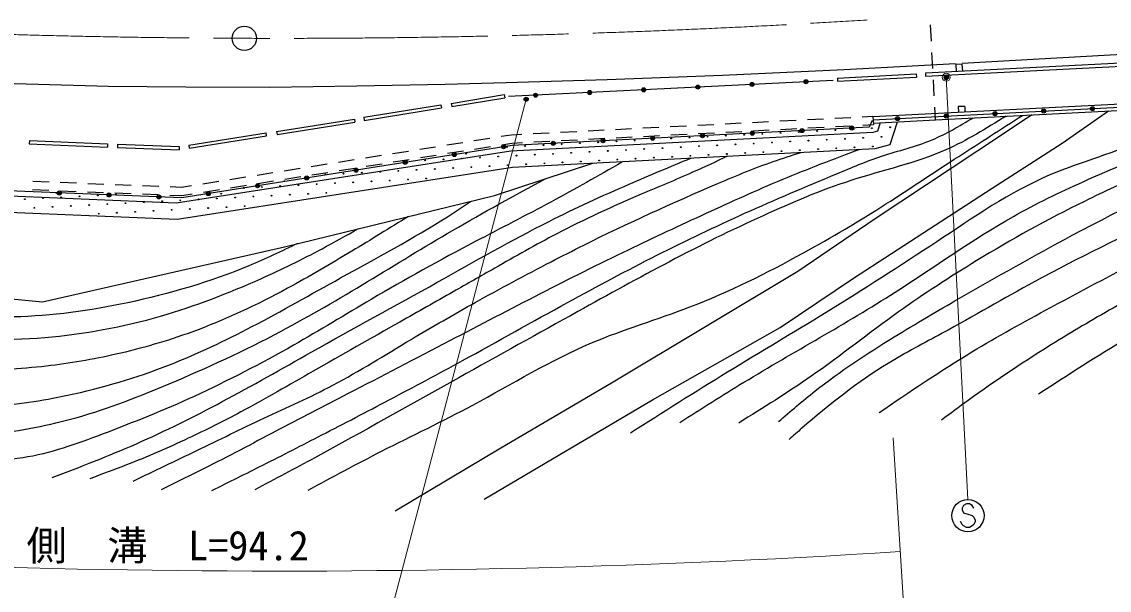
# Model space of a CAD drawing. Units: millimetres, scale not verified. Extents: x 40000 to 680000, y 20000 to 380000.
# Drawn here: x 253647 to 320985, y 245579 to 280793 of the extents above; entities that cross this region are included whole.
import ezdxf
from ezdxf.enums import TextEntityAlignment as Align

# ---------------------------------------------------------------- set-up
doc = ezdxf.new("R2010")
doc.units = ezdxf.units.MM
doc.header["$LTSCALE"] = 1000
doc.header["$PDMODE"] = 32
doc.header["$PDSIZE"] = 500
doc.linetypes.add('CHAIN', pattern=[18.5, 12, -1.5, 3.5, -1.5])
for name, color, linetype, lineweight in [('M-BGD', 7, 'Continuous', 25), ('M-BMK', 2, 'CHAIN', 13), ('M-BMK-SRVR', 3, 'Continuous', 25), ('M-STR-HTXT', 7, 'Continuous', 13), ('M-STR-STR1', 1, 'Continuous', 25), ('M-STR-STRC', 7, 'Continuous', 25)]:
    doc.layers.add(name, color=color, linetype=linetype, lineweight=lineweight)
doc.styles.add('ＭＳ ゴシック', font='')
doc.styles.get('ＭＳ ゴシック').set_extended_font_data('MS Gothic')

msp = doc.modelspace()

# ---------------------------------------------------------------- linework, layer by layer
at = {"layer": 'M-BGD'}
for p, q in [((306352, 274918), (388359, 279120)), ((311867, 278171), (311482, 278153)), ((311482, 278153), (311505, 277715)), ((311867, 278171), (311889, 277735)), ((304152, 277306), (309039, 277559)), ((309039, 277559), (309050, 277359)), ((309597, 277618), (309607, 277418)), ((304152, 277306), (304163, 277106)), ((304163, 277106), (309050, 277359)), ((280236, 275739), (283522, 276286)), ((280269, 275542), (283555, 276088)), ((283522, 276286), (283555, 276088)), ((274823, 274873), (279597, 275649)), ((274855, 274676), (279629, 275452)), ((279597, 275649), (279629, 275452)), ((280236, 275739), (280269, 275542)), ((312035, 275539), (311625, 275538)), ((311625, 275538), (311643, 275189)), ((312035, 275539), (312052, 275210)), ((269427, 274001), (274250, 274768)), ((274250, 274768), (274281, 274571)), ((274823, 274873), (274855, 274676)), ((303291, 274762), (302292, 274711)), ((304989, 274848), (303990, 274798)), ((306352, 274918), (305688, 274884)), ((306352, 274918), (306378, 274419)), ((269458, 273804), (274281, 274571)), ((289708, 274070), (288710, 274019)), ((291406, 274157), (290408, 274106)), ((293104, 274243), (292105, 274192)), ((294802, 274330), (293803, 274279)), ((296500, 274416), (295501, 274365)), ((298197, 274503), (297199, 274452)), ((299895, 274589), (298897, 274538)), ((298935, 274039), (299934, 274090)), ((301593, 274675), (300594, 274625)), ((300633, 274126), (301632, 274177)), ((302331, 274212), (303330, 274263)), ((304029, 274299), (305027, 274350)), ((305727, 274385), (306378, 274419)), ((306373, 274518), (310223, 274716)), ((254125, 273440), (254116, 273240)), ((254125, 273440), (258960, 273225)), ((263986, 273158), (268775, 273922)), ((264017, 272961), (268806, 273724)), ((268806, 273724), (268775, 273922)), ((269427, 274001), (269458, 273804)), ((282633, 273567), (281646, 273410)), ((283951, 273777), (283325, 273677)), ((284615, 273811), (283951, 273777)), ((286313, 273897), (285314, 273846)), ((285353, 273348), (286352, 273399)), ((288011, 273984), (287012, 273933)), ((287051, 273434), (288049, 273485)), ((288749, 273521), (289747, 273572)), ((290446, 273607), (291445, 273658)), ((292144, 273694), (293143, 273744)), ((293842, 273780), (294841, 273831)), ((295540, 273867), (296538, 273917)), ((297238, 273953), (298236, 274004)), ((254116, 273240), (258951, 273025)), ((258960, 273225), (258951, 273025)), ((259575, 273209), (259568, 273009)), ((259568, 273009), (263391, 272868)), ((259575, 273209), (263398, 273068)), ((263398, 273068), (263391, 272868)), ((263986, 273158), (264017, 272961)), ((277597, 272766), (276609, 272609)), ((279276, 273033), (278288, 272876)), ((280955, 273300), (279967, 273143)), ((280008, 272643), (280995, 272800)), ((281687, 272910), (282674, 273068)), ((283366, 273178), (284003, 273279)), ((284003, 273279), (284654, 273312)), ((274239, 272232), (273251, 272075)), ((275918, 272499), (274930, 272342)), ((276650, 272109), (277638, 272266)), ((278329, 272376), (279317, 272533)), ((269202, 271431), (268215, 271273)), ((270881, 271698), (269894, 271541)), ((272560, 271965), (271573, 271808)), ((271613, 271308), (272601, 271465)), ((273292, 271575), (274280, 271732)), ((274971, 271842), (275959, 271999)), ((255335, 270854), (254336, 270894)), ((257033, 270787), (256034, 270827)), ((258732, 270720), (257733, 270759)), ((265845, 270896), (264857, 270739)), ((267523, 271163), (266536, 271006)), ((268256, 270774), (269243, 270931)), ((269935, 271041), (270922, 271198)), ((254320, 270394), (255319, 270354)), ((256018, 270327), (257018, 270287)), ((257717, 270260), (258716, 270220)), ((259416, 270192), (260415, 270153)), ((260431, 270653), (259432, 270692)), ((261114, 270125), (262114, 270086)), ((262129, 270585), (261130, 270625)), ((262813, 270058), (263569, 270028)), ((263540, 270530), (262829, 270558)), ((264166, 270629), (263540, 270530)), ((263569, 270028), (264207, 270129)), ((264898, 270239), (265885, 270397)), ((266577, 270507), (267564, 270664))]:
    msp.add_line(p, q, dxfattribs=at)
for points in [[(483868, 287092), (474544, 286290), (466065, 285710), (388225, 281627), (309597, 277618)], [(309607, 277418), (388235, 281428), (466077, 285510), (474559, 286090), (483885, 286893)], [(306804, 274541), (306637, 274009), (306336, 273928), (283935, 272776), (263213, 269565), (247498, 270211), (228371, 274222), (218312, 275015)], [(316194, 275022), (314427, 273859), (306491, 268584), (301693, 265319), (290170, 258415), (283309, 254386), (276768, 250479)], [(282289, 251214), (292703, 257384), (300617, 261848), (305147, 264910), (313732, 270476), (318062, 273276), (320941, 275265)], [(218223, 274019), (228229, 273230), (247374, 269216), (263269, 268562), (284038, 271780), (306492, 272935), (307425, 273185), (307870, 274595)], [(218165, 273361), (224848, 271142), (228968, 270602), (233193, 267379), (242307, 264672), (254933, 263436), (269923, 266860), (282919, 270038), (289004, 272036)]]:
    msp.add_lwpolyline(points, dxfattribs=at)
for centre in [(304026, 274083), (305156, 274141), (306285, 274199), (307415, 274257), (290467, 273385), (291597, 273444), (292727, 273502), (293857, 273560), (294987, 273618), (296117, 273676), (297246, 273734), (298376, 273792), (299506, 273850), (300636, 273908), (301230, 273372), (301766, 273966), (302360, 273431), (302896, 274025), (303490, 273489), (304620, 273547), (305750, 273605), (306879, 273663), (283688, 273037), (284818, 273095), (285948, 273153), (287078, 273211), (288207, 273269), (288801, 272733), (289337, 273327), (289931, 272791), (291061, 272850), (292191, 272908), (293321, 272966), (294451, 273024), (295581, 273082), (296711, 273140), (297840, 273198), (298970, 273256), (299564, 272720), (300100, 273314), (300694, 272778), (301824, 272837), (302954, 272895), (304084, 272953), (305214, 273011), (306344, 273069), (277503, 272152), (278633, 272210), (279762, 272268), (280892, 272327), (281160, 272624), (282022, 272385), (283152, 272443), (284282, 272501), (285412, 272559), (286006, 272023), (286542, 272617), (287136, 272081), (287672, 272675), (288266, 272139), (289395, 272197), (290525, 272256), (291655, 272314), (292785, 272372), (293915, 272430), (295045, 272488), (296175, 272546), (297305, 272604), (298434, 272662), (273577, 271384), (274707, 271442), (275837, 271500), (276967, 271558), (278097, 271616), (279227, 271674), (280356, 271733), (281486, 271791), (282616, 271849), (283746, 271907), (284876, 271965), (269920, 270913), (270781, 270674), (271911, 270732), (272447, 271326), (273041, 270790), (274171, 270848), (275301, 270906), (276431, 270964), (277561, 271022), (278691, 271080), (255796, 270186), (258353, 270035), (259483, 270093), (265994, 270144), (267392, 270499), (268522, 270558), (269116, 270022), (269652, 270616), (270246, 270080), (271375, 270138), (272505, 270196), (253833, 269802), (254963, 269860), (256093, 269918), (256687, 269383), (257223, 269976), (257817, 269441), (258947, 269499), (260077, 269557), (261207, 269615), (262039, 269941), (262336, 269673), (263466, 269731), (264596, 269789), (265726, 269847), (266856, 269905), (267450, 269370), (267986, 269964), (254427, 269266), (255557, 269324), (258411, 268905), (259541, 268963), (260671, 269021), (261801, 269079), (262930, 269137), (264060, 269195), (265190, 269253), (266320, 269311)]:
    msp.add_circle(centre, 25, dxfattribs=at)
for points, knots in [([(316611, 257749), (318423, 258924), (320235, 260099), (322093, 261197), (324827, 262813), (327661, 264260), (330513, 265665), (333112, 266945), (335726, 268189), (338290, 269533), (339631, 270226), (340959, 270945), (342264, 271705), (343938, 272680), (345575, 273723), (347286, 274622), (348865, 275451), (350507, 276157), (352150, 276864)], [0, 0, 0, 0, 1, 1, 1, 2, 2, 2, 3, 3, 3, 4, 4, 4, 5, 5, 5, 6, 6, 6, 6]), ([(339612, 276221), (339313, 276094), (339015, 275966), (338718, 275834), (336458, 274831), (334304, 273605), (332105, 272471), (329631, 271196), (327102, 270037), (324591, 268840), (321827, 267508), (319074, 266154), (316375, 264700), (314455, 263655), (312571, 262546), (310647, 261502), (309524, 260891), (308388, 260301), (307299, 259634), (305398, 258470), (303638, 257074), (301951, 255613), (301689, 255385), (301428, 255156), (301167, 254927)], [0, 0, 0, 0, 1, 1, 1, 2, 2, 2, 3, 3, 3, 4, 4, 4, 5, 5, 5, 6, 6, 6, 7, 7, 7, 8, 8, 8, 8]), ([(306728, 256583), (308624, 257872), (310521, 259160), (312482, 260346), (314071, 261307), (315703, 262200), (317338, 263085), (319769, 264401), (322208, 265700), (324698, 266897), (326852, 267927), (329039, 268887), (331183, 269937), (332874, 270761), (334538, 271640), (336202, 272517), (337996, 273462), (339790, 274406), (341611, 275297), (342409, 275687), (343211, 276067), (344014, 276447)], [0, 0, 0, 0, 1, 1, 1, 2, 2, 2, 3, 3, 3, 4, 4, 4, 5, 5, 5, 6, 6, 6, 7, 7, 7, 7]), ([(348019, 276652), (347305, 276298), (346590, 275944), (345877, 275585), (344858, 275072), (343843, 274549), (342826, 274028), (341051, 273120), (339272, 272220), (337498, 271310), (335474, 270269), (333457, 269213), (331416, 268207), (329855, 267435), (328283, 266689), (326719, 265922), (324948, 265050), (323192, 264149), (321466, 263192), (320177, 262475), (318907, 261723), (317654, 260945), (315815, 259802), (314010, 258603), (312254, 257337), (311697, 256935), (311145, 256526), (310592, 256117)], [0, 0, 0, 0, 1, 1, 1, 2, 2, 2, 3, 3, 3, 4, 4, 4, 5, 5, 5, 6, 6, 6, 7, 7, 7, 8, 8, 8, 9, 9, 9, 9]), ([(326195, 275534), (325242, 274852), (324290, 274170), (323265, 273631), (321391, 272644), (319276, 272133), (317316, 271304), (314816, 270247), (312570, 268672), (310304, 267159), (308030, 265677), (305764, 264203), (303461, 262784), (301436, 261536), (299383, 260330), (297353, 259087), (295334, 257852), (293339, 256580), (291343, 255309)], [0, 0, 0, 0, 1, 1, 1, 2, 2, 2, 3, 3, 3, 4, 4, 4, 5, 5, 5, 6, 6, 6, 6]), ([(294391, 255978), (295711, 256817), (297030, 257655), (298367, 258466), (301471, 260349), (304664, 262083), (307723, 264041), (310169, 265607), (312530, 267317), (315059, 268739), (316457, 269524), (317904, 270226), (319369, 270886), (321154, 271690), (322969, 272421), (324760, 273211), (326025, 273769), (327278, 274357), (328551, 274898), (329252, 275196), (329959, 275479), (330666, 275763)], [0, 0, 0, 0, 1, 1, 1, 2, 2, 2, 3, 3, 3, 4, 4, 4, 5, 5, 5, 6, 6, 6, 7, 7, 7, 7]), ([(333384, 275902), (332530, 275532), (331676, 275163), (330823, 274788), (329988, 274422), (329154, 274051), (328319, 273681), (326597, 272920), (324871, 272166), (323151, 271397), (321908, 270838), (320669, 270269), (319445, 269669), (317158, 268545), (314928, 267305), (312754, 265975), (311116, 264979), (309504, 263939), (307945, 262824), (306123, 261522), (304373, 260117), (302536, 258837), (301075, 257819), (299558, 256879), (298042, 255939)], [0, 0, 0, 0, 1, 1, 1, 2, 2, 2, 3, 3, 3, 4, 4, 4, 5, 5, 5, 6, 6, 6, 7, 7, 7, 8, 8, 8, 8]), ([(300502, 256023), (301252, 256667), (302001, 257312), (302777, 257923), (304325, 259144), (305978, 260232), (307658, 261267), (308995, 262090), (310350, 262879), (311709, 263664), (314026, 264988), (316345, 266306), (318696, 267567), (321888, 269266), (325129, 270871), (328416, 272375), (329472, 272856), (330532, 273327), (331591, 273799), (332702, 274294), (333812, 274791), (334931, 275265), (335588, 275543), (336248, 275813), (336907, 276083)], [0, 0, 0, 0, 1, 1, 1, 2, 2, 2, 3, 3, 3, 4, 4, 4, 5, 5, 5, 6, 6, 6, 7, 7, 7, 8, 8, 8, 8]), ([(265420, 251756), (266475, 252281), (267530, 252806), (268583, 253336), (269802, 253950), (271017, 254571), (272230, 255196), (273624, 255915), (275013, 256641), (276399, 257373), (277918, 258174), (279434, 258980), (280940, 259805), (283115, 260993), (285272, 262210), (287444, 263404), (289273, 264407), (291113, 265389), (292975, 266330), (294767, 267234), (296580, 268097), (298408, 268926), (300290, 269774), (302191, 270579), (304099, 271368), (305020, 271758), (305939, 272152), (306890, 272466), (307930, 272811), (309007, 273059), (310012, 273478), (310890, 273844), (311712, 274339), (312535, 274834)], [0, 0, 0, 0, 1, 1, 1, 2, 2, 2, 3, 3, 3, 4, 4, 4, 5, 5, 5, 6, 6, 6, 7, 7, 7, 8, 8, 8, 9, 9, 9, 10, 10, 10, 11, 11, 11, 11]), ([(314592, 274940), (313378, 274187), (312165, 273434), (310873, 272863), (308998, 272035), (306959, 271591), (304993, 270959), (303127, 270360), (301328, 269592), (299553, 268774), (295622, 267014), (291845, 264931), (288077, 262840), (285620, 261473), (283162, 260115), (280711, 258744), (277743, 257084), (274783, 255405), (271790, 253788), (270554, 253121), (269313, 252464), (268072, 251807)], [0, 0, 0, 0, 1, 1, 1, 2, 2, 2, 3, 3, 3, 4, 4, 4, 5, 5, 5, 6, 6, 6, 7, 7, 7, 7]), ([(271375, 251779), (272887, 252596), (274399, 253412), (275930, 254192), (277811, 255151), (279719, 256055), (281584, 257052), (284022, 258357), (286386, 259821), (288922, 260896), (290910, 261741), (292997, 262356), (295021, 263130), (297445, 264065), (299779, 265226), (302054, 266482), (303790, 267430), (305488, 268444), (307156, 269505), (308672, 270469), (310164, 271473), (311669, 272455), (312980, 273311), (314302, 274152), (315623, 274992)], [0, 0, 0, 0, 1, 1, 1, 2, 2, 2, 3, 3, 3, 4, 4, 4, 5, 5, 5, 6, 6, 6, 7, 7, 7, 8, 8, 8, 8]), ([(290801, 272086), (289344, 271254), (287887, 270423), (286411, 269627), (284859, 268791), (283286, 267994), (281726, 267174), (279553, 266032), (277403, 264843), (275288, 263595), (273679, 262652), (272090, 261678), (270471, 260752), (268466, 259611), (266410, 258561), (264317, 257584), (262456, 256734), (260558, 255978), (258633, 255242), (257025, 254634), (255399, 254043), (253713, 253781), (252856, 253652), (251984, 253610), (251112, 253582), (249249, 253529), (247392, 253557), (245543, 253745), (244025, 253915), (242522, 254188), (241039, 254560), (239143, 255047), (237289, 255693), (235518, 256521), (234741, 256888), (233980, 257287), (233240, 257722), (232107, 258394), (231021, 259142), (229967, 259931), (228321, 261177), (226755, 262519), (225157, 263823), (223799, 264949), (222417, 266044), (221070, 267184), (220111, 268001), (219166, 268835), (218281, 269729), (217261, 270758), (216320, 271864), (215388, 272976), (215010, 273427), (214633, 273880), (214256, 274332)], [0, 0, 0, 0, 1, 1, 1, 2, 2, 2, 3, 3, 3, 4, 4, 4, 5, 5, 5, 6, 6, 6, 7, 7, 7, 8, 8, 8, 9, 9, 9, 10, 10, 10, 11, 11, 11, 12, 12, 12, 13, 13, 13, 14, 14, 14, 15, 15, 15, 16, 16, 16, 17, 17, 17, 18, 18, 18, 18]), ([(215788, 274211), (216086, 273917), (216384, 273623), (216676, 273324), (217450, 272531), (218185, 271699), (218970, 270918), (219892, 270001), (220883, 269154), (221874, 268308), (222864, 267460), (223857, 266617), (224863, 265789), (226152, 264743), (227466, 263729), (228766, 262692), (230155, 261596), (231534, 260485), (233009, 259507), (234267, 258683), (235594, 257963), (236973, 257354), (238208, 256813), (239485, 256373), (240788, 256016), (242368, 255596), (243979, 255304), (245607, 255151), (247659, 254975), (249724, 255019), (251771, 255246), (253566, 255455), (255341, 255795), (257075, 256282), (259023, 256844), (260912, 257579), (262780, 258364), (265132, 259367), (267452, 260426), (269703, 261621), (271519, 262593), (273296, 263632), (275060, 264696), (276815, 265754), (278556, 266836), (280325, 267869), (282226, 268978), (284160, 270029), (286095, 271080)], [0, 0, 0, 0, 1, 1, 1, 2, 2, 2, 3, 3, 3, 4, 4, 4, 5, 5, 5, 6, 6, 6, 7, 7, 7, 8, 8, 8, 9, 9, 9, 10, 10, 10, 11, 11, 11, 12, 12, 12, 13, 13, 13, 14, 14, 14, 15, 15, 15, 16, 16, 16, 16]), ([(218639, 273203), (219161, 272505), (219683, 271807), (220260, 271161), (221686, 269565), (223452, 268289), (225215, 267046), (226940, 265830), (228663, 264644), (230447, 263534), (233198, 261875), (236055, 260383), (239057, 259243), (240759, 258609), (242504, 258091), (244278, 257700), (245294, 257483), (246317, 257311), (247350, 257183), (248788, 257011), (250237, 256926), (251681, 256985), (253292, 257060), (254891, 257316), (256472, 257653), (258628, 258124), (260746, 258738), (262792, 259538), (264539, 260232), (266235, 261044), (267903, 261907), (269752, 262881), (271563, 263913), (273389, 264924), (275613, 266155), (277859, 267353), (280003, 268717), (280504, 269035), (280999, 269362), (281494, 269689)], [0, 0, 0, 0, 1, 1, 1, 2, 2, 2, 3, 3, 3, 4, 4, 4, 5, 5, 5, 6, 6, 6, 7, 7, 7, 8, 8, 8, 9, 9, 9, 10, 10, 10, 11, 11, 11, 12, 12, 12, 13, 13, 13, 13]), ([(305532, 272886), (303919, 272274), (302307, 271662), (300715, 270999), (299132, 270340), (297570, 269631), (296011, 268914), (294398, 268172), (292788, 267422), (291189, 266651), (289362, 265768), (287547, 264861), (285741, 263937), (283866, 262976), (282000, 261997), (280132, 261022), (278033, 259924), (275929, 258834), (273827, 257742), (272343, 256971), (270859, 256203), (269378, 255427), (267902, 254652), (266431, 253870), (264943, 253119), (264056, 252671), (263163, 252235), (262271, 251799)], [0, 0, 0, 0, 1, 1, 1, 2, 2, 2, 3, 3, 3, 4, 4, 4, 5, 5, 5, 6, 6, 6, 7, 7, 7, 8, 8, 8, 9, 9, 9, 9]), ([(277600, 268737), (276433, 268016), (275265, 267295), (274091, 266584), (272778, 265791), (271458, 265011), (270107, 264283), (268195, 263252), (266223, 262326), (264184, 261574), (262649, 261015), (261076, 260560), (259482, 260195), (258057, 259875), (256617, 259630), (255167, 259460), (253534, 259281), (251893, 259204), (250247, 259204), (248803, 259212), (247359, 259276), (245934, 259483), (244919, 259635), (243916, 259859), (242919, 260109), (241164, 260558), (239436, 261093), (237737, 261716), (235528, 262544), (233375, 263514), (231302, 264637), (229841, 265440), (228422, 266314), (227054, 267266), (226129, 267915), (225228, 268596), (224353, 269310), (223605, 269921), (222875, 270556), (222170, 271217), (221804, 271560), (221445, 271911), (221085, 272262)], [0, 0, 0, 0, 1, 1, 1, 2, 2, 2, 3, 3, 3, 4, 4, 4, 5, 5, 5, 6, 6, 6, 7, 7, 7, 8, 8, 8, 9, 9, 9, 10, 10, 10, 11, 11, 11, 12, 12, 12, 13, 13, 13, 14, 14, 14, 14]), ([(255540, 252559), (257287, 253230), (259034, 253901), (260746, 254654), (262553, 255448), (264322, 256333), (266064, 257263), (267918, 258252), (269743, 259293), (271573, 260325), (274163, 261785), (276777, 263200), (279373, 264654), (281666, 265940), (283950, 267244), (286297, 268425), (287927, 269245), (289588, 270006), (291262, 270734), (292532, 271285), (293809, 271817), (295086, 272348)], [0, 0, 0, 0, 1, 1, 1, 2, 2, 2, 3, 3, 3, 4, 4, 4, 5, 5, 5, 6, 6, 6, 7, 7, 7, 7]), ([(297337, 272464), (296622, 272126), (295907, 271788), (295186, 271466), (294131, 270995), (293061, 270559), (291998, 270106), (290229, 269351), (288479, 268548), (286775, 267657), (285476, 266981), (284204, 266251), (282931, 265525), (282075, 265037), (281217, 264552), (280360, 264066), (279258, 263439), (278155, 262814), (277053, 262188), (275262, 261174), (273468, 260166), (271684, 259141), (270198, 258290), (268716, 257432), (267207, 256623), (266138, 256052), (265054, 255508), (263956, 254992), (262697, 254400), (261421, 253845), (260126, 253338), (259376, 253044), (258621, 252767), (257866, 252489)], [0, 0, 0, 0, 1, 1, 1, 2, 2, 2, 3, 3, 3, 4, 4, 4, 5, 5, 5, 6, 6, 6, 7, 7, 7, 8, 8, 8, 9, 9, 9, 10, 10, 10, 11, 11, 11, 11]), ([(260548, 252346), (261860, 252973), (263171, 253600), (264480, 254233), (265864, 254902), (267244, 255577), (268637, 256229), (270067, 256897), (271511, 257540), (272905, 258277), (274562, 259151), (276150, 260155), (277759, 261120), (279070, 261904), (280395, 262661), (281728, 263404), (283278, 264272), (284846, 265109), (286423, 265927), (287094, 266273), (287767, 266616), (288442, 266954), (291183, 268319), (293971, 269585), (296789, 270789), (297906, 271266), (299027, 271733), (300173, 272133), (300747, 272333), (301328, 272516), (301909, 272699)], [0, 0, 0, 0, 1, 1, 1, 2, 2, 2, 3, 3, 3, 4, 4, 4, 5, 5, 5, 6, 6, 6, 7, 7, 7, 8, 8, 8, 9, 9, 9, 10, 10, 10, 10]), ([(222846, 271807), (224059, 270862), (225273, 269918), (226536, 269042), (227228, 268562), (227935, 268103), (228661, 267679), (230274, 266739), (231984, 265974), (233714, 265259), (235811, 264407), (237936, 263645), (240105, 262990), (242519, 262288), (244972, 261721), (247468, 261397), (249990, 261088), (252545, 261034), (255082, 261237), (257508, 261445), (259909, 261887), (262245, 262555), (264370, 263178), (266433, 263977), (268451, 264879), (269736, 265453), (271003, 266070), (272244, 266733), (273000, 267136), (273746, 267557), (274492, 267978)], [0, 0, 0, 0, 1, 1, 1, 2, 2, 2, 3, 3, 3, 4, 4, 4, 5, 5, 5, 6, 6, 6, 7, 7, 7, 8, 8, 8, 9, 9, 9, 10, 10, 10, 10]), ([(270729, 267057), (269729, 266581), (268729, 266104), (267708, 265677), (265299, 264668), (262774, 263933), (260209, 263390), (257879, 262897), (255516, 262563), (253143, 262509), (251289, 262478), (249435, 262610), (247594, 262830), (245902, 263044), (244225, 263332), (242550, 263647), (241177, 263916), (239808, 264200), (238458, 264563), (236113, 265211), (233838, 266108), (231634, 267156), (230441, 267723), (229270, 268334), (228174, 269059), (227249, 269670), (226378, 270363), (225507, 271056)], [0, 0, 0, 0, 1, 1, 1, 2, 2, 2, 3, 3, 3, 4, 4, 4, 5, 5, 5, 6, 6, 6, 7, 7, 7, 8, 8, 8, 9, 9, 9, 9])]:
    msp.add_open_spline(points, degree=3, knots=knots, dxfattribs=at)
at = {"layer": 'M-BMK'}
msp.add_arc((269634, 859763), 580000, 264.60428, 273.73143, dxfattribs=at)
at = {"layer": 'M-BMK-SRVR'}
msp.add_circle((267430, 279767), 750, dxfattribs=at)
at = {"layer": 'M-STR-HTXT'}
for p, q in [((310892, 277354), (312235, 251202)), ((284880, 275994), (270728, 222284)), ((308479, 240984), (307598, 255011))]:
    msp.add_line(p, q, dxfattribs=at)
for radius in [150, 120, 90, 60, 30, 20]:
    msp.add_circle((310892, 277354), radius, dxfattribs=at)
msp.add_arc((269594, 859764), 613000, 264.35715, 273.59585, dxfattribs=at)
msp.add_point((310892, 277354), dxfattribs=at)
at = {"layer": 'M-STR-STR1'}
for p, q in [((309974, 279595), (309923, 280594)), ((310060, 277897), (310009, 278896)), ((310147, 276199), (310096, 277198)), ((310223, 274716), (310183, 275500))]:
    msp.add_line(p, q, dxfattribs=at)
msp.add_lwpolyline([(310223, 274716), (388380, 278720), (466244, 282796), (474711, 283408), (483485, 284129)], dxfattribs=at)
at = {"layer": 'M-STR-STRC'}
for p, q in [((326445, 279012), (311881, 278213)), ((304580, 277831), (311467, 278202)), ((303883, 277159), (283786, 276159)), ((311962, 250838), (311871, 250656)), ((311871, 250656), (311871, 250566)), ((311871, 250566), (311962, 250384)), ((312144, 250929), (311962, 250838)), ((312326, 250929), (312144, 250929)), ((312507, 250838), (312326, 250929)), ((312598, 250656), (312507, 250838)), ((311871, 249656), (311780, 249838)), ((311962, 250384), (312507, 250202)), ((312507, 250202), (312598, 250111)), ((312598, 250111), (312689, 249929)), ((312689, 249838), (312598, 249656)), ((312689, 249929), (312689, 249838)), ((311962, 249566), (311871, 249656)), ((312144, 249475), (311962, 249566)), ((312326, 249475), (312144, 249475)), ((312507, 249566), (312326, 249475)), ((312598, 249656), (312507, 249566))]:
    msp.add_line(p, q, dxfattribs=at)
for points in [[(306362, 274718), (388369, 278920), (466231, 282996), (474696, 283607), (487418, 284653)], [(202932, 280332), (222615, 278746), (233234, 277949), (238955, 277602), (244763, 277305), (249549, 277070), (259021, 276807), (263804, 276753), (268982, 276744), (274403, 276821), (279867, 276934), (283632, 277026), (289906, 277220), (297047, 277486), (304580, 277831)], [(306313, 274678), (306123, 274261), (284013, 273136), (263558, 269888), (247687, 270520), (228008, 274602), (212168, 275886), (212001, 276302)]]:
    msp.add_lwpolyline(points, dxfattribs=at)
for centre, radius in [((295509, 276743), 125), ((295509, 276743), 75), ((295509, 276743), 25), ((298859, 276909), 125), ((298859, 276909), 75), ((298859, 276909), 25), ((302208, 277076), 125), ((302208, 277076), 75), ((302208, 277076), 25), ((284880, 275994), 125), ((284880, 275994), 100), ((285461, 276243), 125), ((285461, 276243), 75), ((285461, 276243), 25), ((288810, 276409), 125), ((288810, 276409), 75), ((288810, 276409), 25), ((292160, 276576), 125), ((292160, 276576), 75), ((292160, 276576), 25), ((284880, 275994), 75), ((284880, 275994), 50), ((284880, 275994), 25), ((284880, 275994), 10), ((319945, 275414), 125), ((319945, 275414), 75), ((319945, 275414), 25), ((307872, 274795), 125), ((307872, 274795), 75), ((307872, 274795), 25), ((310890, 274950), 125), ((310890, 274950), 75), ((310890, 274950), 25), ((313908, 275105), 125), ((313908, 275105), 75), ((313908, 275105), 25), ((316926, 275259), 125), ((316926, 275259), 75), ((316926, 275259), 25), ((301960, 274049), 125), ((301960, 274049), 75), ((301960, 274049), 25), ((305041, 274206), 125), ((305041, 274206), 75), ((305041, 274206), 25), ((289636, 273422), 125), ((289636, 273422), 75), ((289636, 273422), 25), ((292717, 273579), 125), ((292717, 273579), 75), ((292717, 273579), 25), ((295798, 273736), 125), ((295798, 273736), 75), ((295798, 273736), 25), ((298879, 273892), 125), ((298879, 273892), 75), ((298879, 273892), 25), ((283480, 273052), 125), ((283480, 273052), 75), ((283480, 273052), 25), ((286555, 273265), 125), ((286555, 273265), 75), ((286555, 273265), 25), ((277387, 272084), 125), ((277387, 272084), 75), ((277387, 272084), 25), ((280434, 272568), 125), ((280434, 272568), 75), ((280434, 272568), 25), ((274340, 271600), 125), ((274340, 271600), 75), ((274340, 271600), 25), ((268247, 270632), 125), ((268247, 270632), 75), ((271294, 271116), 125), ((271294, 271116), 75), ((271294, 271116), 25), ((255972, 270190), 125), ((255972, 270190), 75), ((255972, 270190), 25), ((259055, 270067), 125), ((259055, 270067), 75), ((259055, 270067), 25), ((262137, 269944), 125), ((265200, 270148), 125), ((265200, 270148), 75), ((265200, 270148), 25), ((268247, 270632), 25), ((262137, 269944), 75), ((262137, 269944), 25), ((312235, 250202), 1000)]:
    msp.add_circle(centre, radius, dxfattribs=at)

# ---------------------------------------------------------------- texts
at = {"layer": 'M-STR-HTXT', "style": 'ＭＳ ゴシック'}
msp.add_text('側\u3000溝\u3000L=94.2', height=1833, dxfattribs=at).set_placement((262681, 246886), align=Align.BOTTOM_CENTER)

doc.saveas('drawing.dxf')
